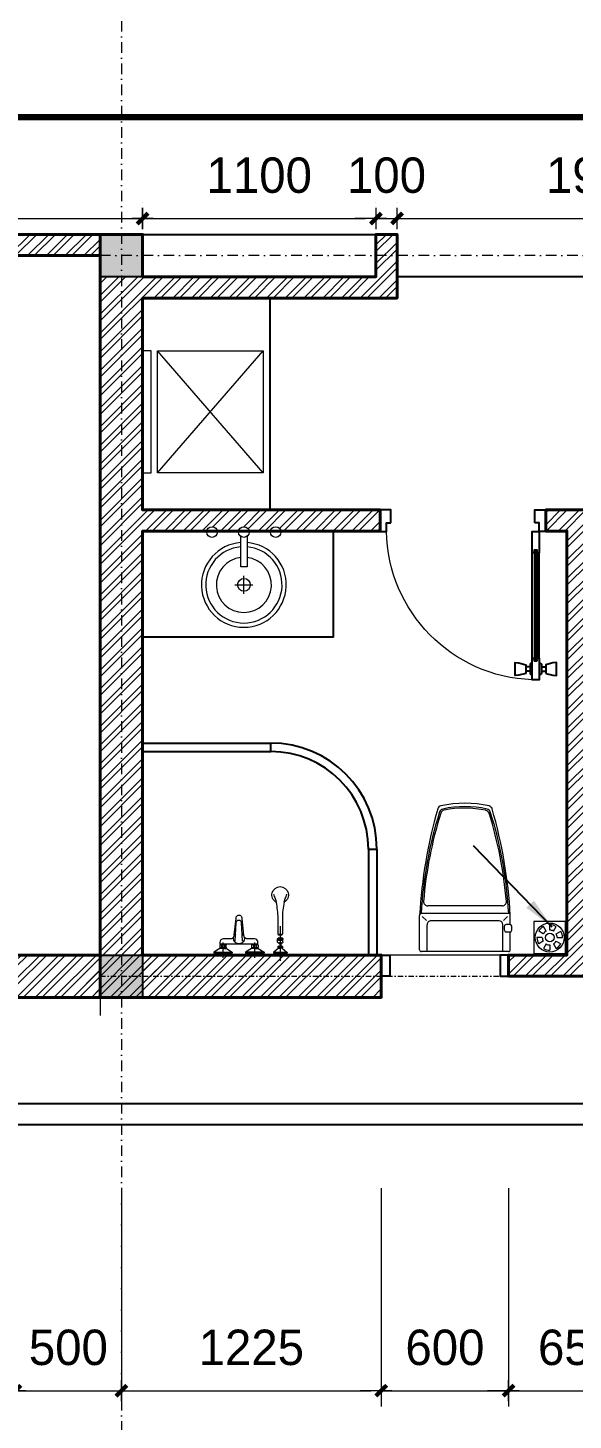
# Model space of a CAD drawing. Header units: millimetres. Extents: x 615730 to 2792744, y 139412 to 597571.
# Drawn here: x 680834 to 683404, y 288317 to 294886 of the extents above; entities that cross this region are included whole.
import ezdxf

# ---------------------------------------------------------------- set-up
doc = ezdxf.new("R2010")
doc.units = ezdxf.units.MM
doc.header["$MEASUREMENT"] = 0
doc.header["$PDMODE"] = 34
doc.linetypes.add('DASHDOT', pattern=[1, 0.5, -0.25, 0, -0.25])
doc.linetypes.add('HIDDEN2', pattern=[0.1875, 0.125, -0.0625])
doc.layers.get('0').update_dxf_attribs({"lineweight": 5})
for name, color, linetype, lineweight in [('1', 1, 'Continuous', 40), ('1L', 1, 'Continuous', 9), ('AN_0.20', 2, 'Continuous', 20), ('AN_CUA', 51, 'Continuous', 15), ('net cat.', 1, 'Continuous', 35), ('NETNGOAITUONG', 1, 'Continuous', 40), ('TIM TRUC', 149, 'DASHDOT', 9), ('VATDUNG', 33, 'Continuous', 13), ('VLIEU', 250, 'Continuous', 9)]:
    doc.layers.add(name, color=color, linetype=linetype, lineweight=lineweight)
for name, color, linetype in [('CUA', 132, 'Continuous'), ('NET MANH', 252, 'Continuous'), ('NETCAT', 4, 'Continuous'), ('THBI-VS', 1, 'Continuous'), ('VL', 155, 'Continuous')]:
    doc.layers.add(name, color=color, linetype=linetype)
doc.styles.add('VN HELL-B', font='')
doc.styles.add('VNI-AVO', font='vni-roms.shx')
doc.styles.get('VN HELL-B').set_extended_font_data('VNI-Helve-Condense', bold=True)
doc.dimstyles.new('1-50b', dxfattribs={"dimtxt": 167, "dimasz": 50, "dimexe": 75, "dimexo": 150, "dimgap": 120, "dimtad": 1, "dimdec": 0, "dimzin": 12, "dimtxsty": 'VNI-AVO', "dimblk": ']', "dimcen": 0, "dimdle": 50, "dimclrd": 252, "dimclre": 252, "dimclrt": 2, "dimadec": 0, "dimazin": 0, "dimtfac": 1, "dimtdec": 0, "dimtix": 1, "dimtmove": 2, "dimatfit": 0, "dimldrblk": 'OPEN90', "dimfxl": 1, "dimlwd": -1, "dimlwe": -1, "dimarcsym": 0})
doc.dimstyles.new('LU-LD50', dxfattribs={"dimscale": 50, "dimtxt": 2, "dimasz": 3, "dimexe": 1.5, "dimexo": 1.5, "dimgap": 1, "dimtad": 1, "dimdec": 0, "dimzin": 0, "dimdsep": 46, "dimtxsty": 'VN HELL-B', "dimcen": 1, "dimdle": 1, "dimclrd": 256, "dimclre": 256, "dimclrt": 40, "dimadec": 0, "dimazin": 0, "dimtfac": 1, "dimtdec": 0, "dimtix": 1, "dimtmove": 2, "dimatfit": 3, "dimfxl": 2, "dimtolj": 1, "dimtzin": 0, "dimarcsym": 0})
pattern_1 = [(45, (0, 0), (-44.194174, 44.194174), []), (45, (0, 31.25), (-44.194174, 44.194174), [])]

# ---------------------------------------------------------------- blocks, each defined once
blk = doc.blocks.new('A$C15981CF1')
at = {"color": 8, "linetype": 'Continuous'}
for p, q in [((81, 101.2), (81, 598.8)), ((97.5, 611.2), (97.5, 88.8)), ((114.1, 101.2), (114.1, 598.7)), ((70.9, 60.7), (50.6, 60.7)), ((70.9, 40.5), (50.6, 40.5)), ((124.2, 60.7), (144.5, 60.7)), ((124.2, 40.5), (144.5, 40.5))]:
    blk.add_line(p, q, dxfattribs=at)
for points in [[(101.2, 740.5), (101.2, 801.3), (50.6, 801.3), (50.6, 700), (81, 700), (81, 740.5)], [(780, 740.5), (780, 801.3), (830.6, 801.3), (830.6, 700), (800.3, 700), (800.3, 740.5)], [(81, 598.8), (90.9, 598.8), (90.9, 611.2), (104.2, 611.2), (104.2, 598.7), (114.1, 598.7), (114.1, 700), (81, 700)], [(50.6, 30.4), (17.6, 21.8), (0, 20.2), (0, 81), (17.6, 79.4), (50.6, 70.9)], [(90.9, 88.8), (90.9, 101.2), (81, 101.2), (81, 0), (114.1, 0), (114.1, 101.3), (104.2, 101.3), (104.2, 88.8)], [(144.5, 30.4), (177.5, 21.8), (195.1, 20.2), (195.1, 81), (177.5, 79.4), (144.5, 70.9)]]:
    blk.add_lwpolyline(points, close=True, dxfattribs=at)
for points in [[(81, 78), (75.9, 78, 0.414214), (70.9, 72.9), (70.9, 29.7, 0.414214), (75.9, 24.6), (81, 24.6)], [(114.1, 78), (119.2, 78, -0.414214), (124.2, 72.9), (124.2, 29.7, -0.414214), (119.2, 24.6), (114.1, 24.6)]]:
    blk.add_lwpolyline(points, format="xyb", dxfattribs=at)
at = {"layer": '1L', "color": 8, "linetype": 'Continuous'}
for p, q in [((90.9, 611.2), (90.9, 88.8)), ((104.2, 611.2), (104.2, 88.8))]:
    blk.add_line(p, q, dxfattribs=at)
at = {"layer": '1L', "color": 8}
blk.add_arc((89.9, 710.1), 710.4, 271.94858, 359.18936, dxfattribs=at)
blk = doc.blocks.new('A$C1697067F')
at = {"layer": 'NETCAT', "color": 8, "linetype": 'Continuous'}
blk.add_blockref('A$C15981CF1', (0, 0), dxfattribs=at)
blk = doc.blocks.new('c2')
at = {"layer": 'VATDUNG'}
for p, q in [((-81319, -39599.8), (-81403.3, -39599.8)), ((-81361.1, -39557.6), (-81361.1, -39641.9))]:
    blk.add_line(p, q, dxfattribs=at)
blk.add_lwpolyline([(-81376.1, -39828.9), (-81376.1, -39684.4), (-81346.1, -39684.4), (-81346.1, -39828.9)], dxfattribs=at)
for centre, radius in [((-81361.1, -39599.8), 30), ((-81511.1, -39848.9), 25), ((-81361.1, -39848.9), 25), ((-81211.1, -39848.9), 25)]:
    blk.add_circle(centre, radius, dxfattribs=at)
for radius, start, end in [(200, 274.30122, 265.69878), (180, 274.78019, 265.21981), (130, 276.62581, 263.37419)]:
    blk.add_arc((-81361.1, -39599.8), radius, start, end, dxfattribs=at)
blk = doc.blocks.new('GA')
at = {"layer": 'VATDUNG', "ltscale": 3}
for p, q in [((-35.1, 0), (-60, 0)), ((-30.4, 17.5), (-52, 30)), ((-17.5, 30.4), (-30, 52)), ((0, 35.1), (0, 60)), ((17.5, 30.4), (30, 52)), ((30.4, 17.5), (52, 30)), ((-30.4, -17.5), (-52, -30)), ((-17.5, -30.4), (-30, -52)), ((0, -35.1), (0, -60)), ((17.5, -30.4), (30, -52)), ((30.4, -17.5), (52, -30)), ((35.1, 0), (60, 0))]:
    blk.add_line(p, q, dxfattribs=at)
blk.add_lwpolyline([(-75, -75), (75, -75), (75, 75), (-75, 75)], close=True, dxfattribs=at)
for radius in [68.4, 20.2]:
    blk.add_circle((0, 0), radius, dxfattribs=at)
for radius, start, end in [(60, 180, 210), (60, 120, 150), (35.1, 180, 210), (35.1, 120, 150), (60, 60, 90), (35.1, 60, 90), (35.1, 0, 30), (60, 0, 30), (60, 240, 270), (35.1, 240, 270), (35.1, 300, 330), (60, 300, 330)]:
    blk.add_arc((0, 0), radius, start, end, dxfattribs=at)
blk = doc.blocks.new('WC-P05')
at = {"layer": 'VATDUNG'}
for p, q in [((-202.4, 531.6), (-202.4, 439.1)), ((-192.4, 541.6), (262.6, 541.6)), ((-163.4, 541.6), (-163.4, 400.6)), ((233.6, 541.6), (233.6, 400.6)), ((272.6, 531.6), (272.6, 351.6)), ((-201.4, 439.1), (-180.4, 439.1)), ((-210.4, 430.1), (-210.4, 409.1)), ((-202.4, 400.1), (-202.4, 351.6)), ((-201.4, 400.1), (-180.4, 400.1)), ((-166.9, 378.6), (-188.2, 357.3)), ((-171.4, 430.1), (-171.4, 409.1)), ((-143.4, 380.6), (213.6, 380.6)), ((237.1, 378.6), (258.4, 357.3)), ((-192.4, 341.6), (262.6, 341.6)), ((-159.3, 302.6), (229.5, 302.6))]:
    blk.add_line(p, q, dxfattribs=at)
blk.add_lwpolyline([(-90.9, -221.9, 0.114547), (161, -222, 0.114547)], format="xyb", dxfattribs=at)
for centre, radius, start, end in [((-192.4, 531.6), 10, 90, 180), ((262.6, 531.6), 10, 0, 90), ((-201.4, 430.1), 9, 90, 180), ((-180.4, 430.1), 9, 0, 90), ((-201.4, 409.1), 9, 180, 270), ((-180.4, 409.1), 9, 270, 0), ((-143.4, 400.6), 20, 180, 270), ((213.6, 400.6), 20, 270, 0), ((2308.9, 492.3), 2515.2, 183.20675, 196.12415), ((-192.4, 351.6), 10, 180, 270), ((1906, 447.2), 2102.6, 182.87428, 197.65536), ((-159.3, 280.1), 22.5, 90, 184.62462), ((-1835.8, 447.2), 2102.6, 342.34464, 357.12572), ((-2238.7, 492.3), 2515.2, 343.87268, 356.79325), ((229.5, 280.1), 22.5, 355.37538, 90), ((262.6, 351.6), 10, 270, 0), ((1905.9, 447.2), 2094.5, 184.62454, 197.52765), ((-1835.8, 447.2), 2094.6, 342.46396, 355.37538), ((-85.8, -199.9), 22.5, 196.12415, 256.89941), ((-76.1, -183.7), 22.5, 197.65536, 257.50587), ((-69.9, -176.8), 22.5, 197.52765, 258.10049), ((35.1, 318), 536.4, 257.50587, 282.49413), ((35.7, 324.3), 534.7, 258.10049, 281.73735), ((139.9, -177.1), 22.5, 281.73735, 342.46396), ((146.2, -183.7), 22.5, 282.49413, 342.34464), ((155.9, -200.1), 22.5, 283.03778, 343.87268)]:
    blk.add_arc(centre, radius, start, end, dxfattribs=at)
blk = doc.blocks.new('vtt2')
at = {"layer": 'VATDUNG'}
for p, q in [((-10.1, 0), (10.1, 0)), ((10.1, 0), (10.1, -10.1)), ((139.9, 0), (139.9, -10.1)), ((160.1, 0), (139.9, 0)), ((-43.6, -15.6), (-43.6, -11)), ((-43.6, -11), (43.6, -11)), ((-15.7, -33.5), (-43.6, -15.6)), ((-43.6, -15.6), (43.6, -15.6)), ((0, -33.5), (-15.7, -33.5)), ((-14.8, -50.8), (-14.8, -38.7)), ((-13, -36.7), (-13.6, -33.5)), ((-12.8, -36.7), (-9.6, -36.7)), ((10.1, -10.1), (-10.1, -10.1)), ((-9.1, -55.9), (-9.1, -52.7)), ((-6.9, -52.1), (-6.9, -37.3)), ((-4.3, -36.7), (4.3, -36.7)), ((4.3, -52.8), (-4.3, -52.8)), ((0, -33.5), (15.7, -33.5)), ((6.9, -52.1), (6.9, -37.3)), ((9.1, -55.9), (9.1, -52.7)), ((9.6, -36.7), (12.8, -36.7)), ((12.8, -52.8), (9.6, -52.8)), ((13, -36.7), (13.6, -33.5)), ((14.8, -38.7), (14.8, -50.8)), ((15.7, -33.5), (43.6, -15.6)), ((43.6, -15.6), (43.6, -11)), ((106.4, -15.6), (106.4, -11)), ((193.6, -11), (106.4, -11)), ((134.3, -33.5), (106.4, -15.6)), ((193.6, -15.6), (106.4, -15.6)), ((150, -33.5), (134.3, -33.5)), ((135.2, -38.7), (135.2, -50.8)), ((137, -36.7), (136.4, -33.5)), ((140.4, -36.7), (137.2, -36.7)), ((137.2, -52.8), (140.4, -52.8)), ((139.9, -10.1), (160.1, -10.1)), ((140.9, -55.9), (140.9, -52.7)), ((143.1, -52.1), (143.1, -37.3)), ((154.3, -36.7), (145.7, -36.7)), ((145.7, -52.8), (154.3, -52.8)), ((150, -33.5), (165.7, -33.5)), ((156.9, -52.1), (156.9, -37.3)), ((159.1, -55.9), (159.1, -52.7)), ((162.8, -36.7), (159.6, -36.7)), ((163, -36.7), (163.6, -33.5)), ((164.8, -50.8), (164.8, -38.7)), ((165.7, -33.5), (193.6, -15.6)), ((193.6, -15.6), (193.6, -11)), ((237.1, -15.3), (237.1, -11)), ((301.9, -11), (237.1, -11)), ((260.9, -34.8), (237.1, -15.3)), ((301.9, -15.3), (237.1, -15.3)), ((257, -65), (257, -78.4)), ((280.5, -36.6), (258.5, -36.6)), ((258.5, -43.3), (258.5, -36.6)), ((258.5, -43.3), (280.5, -43.3)), ((260.9, -34.8), (269.5, -34.8)), ((260.9, -45.1), (269.5, -45.1)), ((265.7, -59.9), (267.2, -47.3)), ((278.1, -34.8), (269.5, -34.8)), ((278.1, -45.1), (269.5, -45.1)), ((273.3, -59.9), (271.8, -47.3)), ((278.1, -34.8), (301.9, -15.3)), ((280.5, -43.3), (280.5, -36.6)), ((282, -65), (282, -78.4)), ((301.9, -15.3), (301.9, -11)), ((57.9, -68.1), (62.6, -155.9)), ((92.1, -68.1), (87.4, -155.9))]:
    blk.add_line(p, q, dxfattribs=at)
at = {"layer": 'VATDUNG', "linetype": 'Continuous'}
for p, q in [((0, 10.9), (0, -62.4)), ((150, 10.9), (150, -62.4)), ((269.5, -138.3), (269.5, 24)), ((259.5, -43.3), (259.5, -36.6)), ((260.5, -43.3), (260.5, -36.6)), ((261.5, -43.3), (261.5, -36.6)), ((262.5, -43.3), (262.5, -36.6)), ((263.5, -43.3), (263.5, -36.6)), ((264.5, -43.3), (264.5, -36.6)), ((265.5, -43.3), (265.5, -36.6)), ((266.5, -43.3), (266.5, -36.6)), ((267.5, -43.3), (267.5, -36.6)), ((268.5, -43.3), (268.5, -36.6)), ((269.5, -43.3), (269.5, -36.6)), ((270.5, -43.3), (270.5, -36.6)), ((271.5, -43.3), (271.5, -36.6)), ((272.5, -43.3), (272.5, -36.6)), ((273.5, -43.3), (273.5, -36.6)), ((274.5, -43.3), (274.5, -36.6)), ((275.5, -43.3), (275.5, -36.6)), ((276.5, -43.3), (276.5, -36.6)), ((277.5, -43.3), (277.5, -36.6)), ((278.5, -43.3), (278.5, -36.6)), ((279.5, -43.3), (279.5, -36.6)), ((262.9, -85.1), (262.9, -73.3)), ((276.1, -85.1), (276.1, -73.3))]:
    blk.add_line(p, q, dxfattribs=at)
at = {"layer": 'VATDUNG'}
for points in [[(-10.1, -10.1), (-10.1, 0)], [(160.1, -10.1), (160.1, 0)]]:
    blk.add_lwpolyline(points, dxfattribs=at)
for points in [[(-9.6, -52.8), (-12.8, -52.8, -0.414214), (-14.8, -50.8)], [(52.9, -94.7, -0.076151), (50, -87.5, 0.253452), (33.2, -78.4), (1.3, -78.4, -0.414214), (-14.7, -62.4), (-14.7, -55.9), (164.7, -55.9), (164.7, -62.4, -0.414214), (148.7, -78.4), (116.8, -78.4, 0.253452), (100, -87.5, -0.076151), (97.1, -94.7)], [(159.6, -52.8), (162.8, -52.8, 0.414214), (164.8, -50.8)], [(266, -57.5, 0.018576), (264.5, -57.8, 0.076901), (260.7, -59.4, 0.107156), (257.9, -62.2, 0.146395), (257, -65, 0.146395)], [(282, -65, 0.146395), (281.1, -62.2, 0.107156), (278.3, -59.4, 0.076901), (274.5, -57.8, 0.018576), (273, -57.5, 0.063925)], [(53.1, -96.3), (61.4, -174.7, 1.184895), (88.6, -174.7), (97, -94.9)], [(261.6, -99.8, 0.24616), (259.5, -102.6), (259.5, -176.9, -0.04738), (251, -252.2, 3.957386), (288, -252.2, -0.04738), (279.5, -176.9), (279.5, -102.6, 0.182299), (278.2, -100.3, 0.036518), (277.4, -96.9, 0.144549), (261.6, -96.9, 0.036518), (260.8, -100.3)], [(269.5, -70.5, 0.063925), (264.5, -71.2, 0.076901), (260.7, -72.8, 0.107156), (257.9, -75.6, 0.146395), (257, -78.4, 0.146395), (257.9, -81.2, 0.107156), (260.7, -83.9, 0.045668), (262.9, -85.1, 0.063925)], [(276.1, -85.1, 0.045668), (278.3, -83.9, 0.107156), (281.1, -81.2, 0.146395), (282, -78.4, 0.146395), (281.1, -75.6, 0.107156), (278.3, -72.8, 0.076901), (274.5, -71.2, 0.063925), (269.5, -70.5, 0.063925)]]:
    blk.add_lwpolyline(points, format="xyb", dxfattribs=at)
at = {"layer": 'VATDUNG', "linetype": 'Continuous'}
for points in [[(269.5, -72, 0.063925), (264.9, -72.6, 0.076901), (261.5, -74.1, 0.107156), (259.1, -76.4, 0.146395), (258.5, -78.4, 0.146395), (259.1, -80.3, 0.107156), (261.5, -82.7, 0.033209), (262.9, -83.4, 0.063925)], [(276.1, -83.4, 0.033209), (277.5, -82.7, 0.107156), (279.9, -80.3, 0.146395), (280.5, -78.4, 0.146395), (279.9, -76.4, 0.107156), (277.5, -74.1, 0.076901), (274.1, -72.6, 0.063925), (269.5, -72, 0.063925)]]:
    blk.add_lwpolyline(points, format="xyb", dxfattribs=at)
at = {"layer": 'VATDUNG'}
for centre, radius, start, end in [((-12.8, -38.7), 2, 90, 180), ((-22.8, -97.2), 61.9, 75.17338, 77.7048), ((-22.8, 7.7), 61.9, 282.2952, 284.82662), ((8.9, -97.2), 61.9, 102.2952, 104.82662), ((8.9, 7.7), 61.9, 255.17338, 257.7048), ((-8.9, -97.2), 61.9, 75.17338, 77.7048), ((-8.9, 7.7), 61.9, 282.2952, 284.82662), ((22.8, -97.2), 61.9, 102.2952, 104.82662), ((22.8, 7.7), 61.9, 255.17338, 257.7048), ((12.8, -38.7), 2, 0, 90), ((12.8, -50.8), 2, 270, 0), ((75, -81.6), 25.7, 346.81476, 193.18524), ((137.2, -38.7), 2, 90, 180), ((137.2, -50.8), 2, 180, 270), ((127.2, -97.2), 61.9, 75.17338, 77.7048), ((127.2, 7.7), 61.9, 282.2952, 284.82662), ((158.9, -97.2), 61.9, 102.2952, 104.82662), ((158.9, 7.7), 61.9, 255.17338, 257.7048), ((141.1, -97.2), 61.9, 75.17338, 77.7048), ((141.1, 7.7), 61.9, 282.2952, 284.82662), ((172.8, -97.2), 61.9, 102.2952, 104.82662), ((172.8, 7.7), 61.9, 255.17338, 257.7048), ((162.8, -38.7), 2, 0, 90), ((261.3, -36.3), 1.64, 104.04866, 187.50649), ((261.3, -43.6), 1.64, 172.49351, 255.95134), ((269.1, -43.3), 4.42, 204.18155, 274.5789), ((268, -60.2), 2.4, 173.05359, 247.30921), ((269.5, -56.7), 6.2, 247.30921, 292.69079), ((269.9, -43.3), 4.42, 265.4211, 335.81845), ((271, -60.2), 2.4, 292.69079, 6.94641), ((277.7, -36.3), 1.64, 352.49351, 75.95134), ((277.7, -43.6), 1.64, 284.04866, 7.50649), ((75, -81.6), 25.7, 210.60404, 233.59857), ((33.2, -98.4), 20, 6.01469, 10.67815), ((75, -81.6), 25.7, 306.40143, 329.39596), ((116.8, -98.4), 20, 169.32185, 173.98531), ((269.5, -126.6), 28, 73.54982, 106.45018), ((275.8, -103.2), 3.78, 49.83614, 63.82585), ((75, -155.3), 12.4, 183.07101, 356.92899), ((31.2, -193.6), 227.5, 340.69292, 344.59806), ((-141.1, -169.6), 400.7, 347.84108, 348.1128), ((680.1, -169.6), 400.7, 191.8872, 192.15892), ((507.8, -193.6), 227.5, 195.40194, 199.30708), ((-23251, 9104.2), 25297.4, 338.19981, 338.25273), ((23790, 9104.2), 25297.4, 201.74727, 201.80019)]:
    blk.add_arc(centre, radius, start, end, dxfattribs=at)
blk = doc.blocks.new(']')
for p, q in [((1, 0), (-1, 0)), ((0, 1), (0, -1))]:
    blk.add_line(p, q)
at = {"color": 9, "const_width": 0.4}
blk.add_lwpolyline([(-0.51, -0.51), (0.51, 0.51)], dxfattribs=at)
blk = doc.blocks.new('*D1275')
at = {"layer": 'DEFPOINTS', "color": 0, "ltscale": 10, "transparency": 16777216}
for p in [(681374.9, 293986.6), (678875.1, 293911.6), (681374.9, 293911.6)]:
    blk.add_point(p, dxfattribs=at)
at = {"layer": 'VLIEU', "color": 252, "ltscale": 10, "transparency": 16777216}
for p, q in [((678875.1, 294061.6), (678875.1, 294061.6)), ((681374.9, 294061.6), (681374.9, 294061.6)), ((678925.1, 293986.6), (681324.9, 293986.6))]:
    blk.add_line(p, q, dxfattribs=at)
at = {"layer": 'VLIEU', "color": 252, "ltscale": 10, "transparency": 16777216, "xscale": 50, "yscale": 50, "zscale": 50, "rotation": 180}
blk.add_blockref(']', (678875.1, 293986.6), dxfattribs=at)
at = {"layer": 'VLIEU', "color": 252, "ltscale": 10, "transparency": 16777216, "xscale": 50, "yscale": 50, "zscale": 50}
blk.add_blockref(']', (681374.9, 293986.6), dxfattribs=at)
at = {"layer": 'VLIEU', "color": 2, "ltscale": 10, "transparency": 16777216, "insert": (680125, 294190.1), "char_height": 167, "attachment_point": 5, "style": 'VNI-AVO'}
blk.add_mtext('2500', dxfattribs=at)
blk = doc.blocks.new('_Open90')
at = {"color": 0, "linetype": 'ByBlock', "lineweight": -2}
for p, q in [((0, 0), (-1, 0)), ((-0.5, 0.5), (0, 0)), ((0, 0), (-0.5, -0.5))]:
    blk.add_line(p, q, dxfattribs=at)
blk = doc.blocks.new('*D1276')
at = {"layer": 'DEFPOINTS', "color": 0, "ltscale": 10, "transparency": 16777216}
for p in [(682474.5, 293986.6), (681374.9, 293911.6), (682474.5, 293911.6)]:
    blk.add_point(p, dxfattribs=at)
at = {"layer": 'VLIEU', "color": 252, "ltscale": 10, "transparency": 16777216}
for p, q in [((681374.9, 294061.6), (681374.9, 294061.6)), ((682474.5, 294061.6), (682474.5, 294061.6)), ((681424.9, 293986.6), (682424.5, 293986.6))]:
    blk.add_line(p, q, dxfattribs=at)
at = {"layer": 'VLIEU', "color": 252, "ltscale": 10, "transparency": 16777216, "xscale": 50, "yscale": 50, "zscale": 50, "rotation": 180}
blk.add_blockref(']', (681374.9, 293986.6), dxfattribs=at)
at = {"layer": 'VLIEU', "color": 252, "ltscale": 10, "transparency": 16777216, "xscale": 50, "yscale": 50, "zscale": 50}
blk.add_blockref(']', (682474.5, 293986.6), dxfattribs=at)
at = {"layer": 'VLIEU', "color": 2, "ltscale": 10, "transparency": 16777216, "insert": (681924.7, 294190.1), "char_height": 167, "attachment_point": 5, "style": 'VNI-AVO'}
blk.add_mtext('1100', dxfattribs=at)
blk = doc.blocks.new('*D1277')
at = {"layer": 'DEFPOINTS', "color": 0, "ltscale": 10, "transparency": 16777216}
for p in [(682574.5, 293986.6), (682474.5, 293911.6), (682574.5, 293911.6)]:
    blk.add_point(p, dxfattribs=at)
at = {"layer": 'VLIEU', "color": 252, "ltscale": 10, "transparency": 16777216}
for p, q in [((682474.5, 294061.6), (682474.5, 294061.6)), ((682574.5, 294061.6), (682574.5, 294061.6)), ((682424.5, 293986.6), (682374.5, 293986.6)), ((682474.5, 293986.6), (682574.5, 293986.6)), ((682624.5, 293986.6), (682674.5, 293986.6))]:
    blk.add_line(p, q, dxfattribs=at)
at = {"layer": 'VLIEU', "color": 252, "ltscale": 10, "transparency": 16777216, "xscale": 50, "yscale": 50, "zscale": 50}
blk.add_blockref(']', (682474.5, 293986.6), dxfattribs=at)
at = {"layer": 'VLIEU', "color": 252, "ltscale": 10, "transparency": 16777216, "xscale": 50, "yscale": 50, "zscale": 50, "rotation": 180}
blk.add_blockref(']', (682574.5, 293986.6), dxfattribs=at)
at = {"layer": 'VLIEU', "color": 2, "ltscale": 10, "transparency": 16777216, "insert": (682524.5, 294190.1), "char_height": 167, "attachment_point": 5, "style": 'VNI-AVO'}
blk.add_mtext('100', dxfattribs=at)
blk = doc.blocks.new('*D1278')
at = {"layer": 'DEFPOINTS', "color": 0, "ltscale": 10, "transparency": 16777216}
for p in [(684474.9, 293986.6), (682574.5, 293911.6), (684474.9, 293911.4)]:
    blk.add_point(p, dxfattribs=at)
at = {"layer": 'VLIEU', "color": 252, "ltscale": 10, "transparency": 16777216}
for p, q in [((682574.5, 294061.6), (682574.5, 294061.6)), ((684474.9, 294061.4), (684474.9, 294061.6)), ((682624.5, 293986.6), (684424.9, 293986.6))]:
    blk.add_line(p, q, dxfattribs=at)
at = {"layer": 'VLIEU', "color": 252, "ltscale": 10, "transparency": 16777216, "xscale": 50, "yscale": 50, "zscale": 50, "rotation": 180}
blk.add_blockref(']', (682574.5, 293986.6), dxfattribs=at)
at = {"layer": 'VLIEU', "color": 252, "ltscale": 10, "transparency": 16777216, "xscale": 50, "yscale": 50, "zscale": 50}
blk.add_blockref(']', (684474.9, 293986.6), dxfattribs=at)
at = {"layer": 'VLIEU', "color": 2, "ltscale": 10, "transparency": 16777216, "insert": (683524.7, 294190.1), "char_height": 167, "attachment_point": 5, "style": 'VNI-AVO'}
blk.add_mtext('1900', dxfattribs=at)
blk = doc.blocks.new('*D1281')
at = {"layer": 'DEFPOINTS', "color": 0, "ltscale": 10, "transparency": 16777216}
for p in [(680774.9, 289561.6), (681274.9, 289561.6), (681274.9, 288455.8)]:
    blk.add_point(p, dxfattribs=at)
at = {"layer": 'VLIEU', "color": 252, "ltscale": 10, "transparency": 16777216}
for p, q in [((680774.9, 289411.6), (680774.9, 288380.8)), ((681274.9, 289411.6), (681274.9, 288380.8)), ((680724.9, 288455.8), (680674.9, 288455.8)), ((680774.9, 288455.8), (681274.9, 288455.8)), ((681324.9, 288455.8), (681374.9, 288455.8))]:
    blk.add_line(p, q, dxfattribs=at)
at = {"layer": 'VLIEU', "color": 252, "ltscale": 10, "transparency": 16777216, "xscale": 50, "yscale": 50, "zscale": 50}
blk.add_blockref(']', (680774.9, 288455.8), dxfattribs=at)
at = {"layer": 'VLIEU', "color": 252, "ltscale": 10, "transparency": 16777216, "xscale": 50, "yscale": 50, "zscale": 50, "rotation": 180}
blk.add_blockref(']', (681274.9, 288455.8), dxfattribs=at)
at = {"layer": 'VLIEU', "color": 2, "ltscale": 10, "transparency": 16777216, "insert": (681024.9, 288659.3), "char_height": 167, "attachment_point": 5, "style": 'VNI-AVO'}
blk.add_mtext('500', dxfattribs=at)
blk = doc.blocks.new('*D1282')
at = {"layer": 'DEFPOINTS', "color": 0, "ltscale": 10, "transparency": 16777216}
for p in [(681274.9, 289561.6), (682499.9, 289561.6), (682499.9, 288455.8)]:
    blk.add_point(p, dxfattribs=at)
at = {"layer": 'VLIEU', "color": 252, "ltscale": 10, "transparency": 16777216}
for p, q in [((681274.9, 289411.6), (681274.9, 288380.8)), ((682499.9, 289411.6), (682499.9, 288380.8)), ((681324.9, 288455.8), (682449.9, 288455.8))]:
    blk.add_line(p, q, dxfattribs=at)
at = {"layer": 'VLIEU', "color": 252, "ltscale": 10, "transparency": 16777216, "xscale": 50, "yscale": 50, "zscale": 50, "rotation": 180}
blk.add_blockref(']', (681274.9, 288455.8), dxfattribs=at)
at = {"layer": 'VLIEU', "color": 252, "ltscale": 10, "transparency": 16777216, "xscale": 50, "yscale": 50, "zscale": 50}
blk.add_blockref(']', (682499.9, 288455.8), dxfattribs=at)
at = {"layer": 'VLIEU', "color": 2, "ltscale": 10, "transparency": 16777216, "insert": (681887.4, 288659.3), "char_height": 167, "attachment_point": 5, "style": 'VNI-AVO'}
blk.add_mtext('1225', dxfattribs=at)
blk = doc.blocks.new('*D1283')
at = {"layer": 'DEFPOINTS', "color": 0, "ltscale": 10, "transparency": 16777216}
for p in [(682499.9, 289561.6), (683099.9, 289561.6), (683099.9, 288455.8)]:
    blk.add_point(p, dxfattribs=at)
at = {"layer": 'VLIEU', "color": 252, "ltscale": 10, "transparency": 16777216}
for p, q in [((682499.9, 289411.6), (682499.9, 288380.8)), ((683099.9, 289411.6), (683099.9, 288380.8)), ((682449.9, 288455.8), (682399.9, 288455.8)), ((682499.9, 288455.8), (683099.9, 288455.8)), ((683149.9, 288455.8), (683199.9, 288455.8))]:
    blk.add_line(p, q, dxfattribs=at)
at = {"layer": 'VLIEU', "color": 252, "ltscale": 10, "transparency": 16777216, "xscale": 50, "yscale": 50, "zscale": 50}
blk.add_blockref(']', (682499.9, 288455.8), dxfattribs=at)
at = {"layer": 'VLIEU', "color": 252, "ltscale": 10, "transparency": 16777216, "xscale": 50, "yscale": 50, "zscale": 50, "rotation": 180}
blk.add_blockref(']', (683099.9, 288455.8), dxfattribs=at)
at = {"layer": 'VLIEU', "color": 2, "ltscale": 10, "transparency": 16777216, "insert": (682799.9, 288659.3), "char_height": 167, "attachment_point": 5, "style": 'VNI-AVO'}
blk.add_mtext('600', dxfattribs=at)
blk = doc.blocks.new('*D1284')
at = {"layer": 'DEFPOINTS', "color": 0, "ltscale": 10, "transparency": 16777216}
for p in [(683099.9, 289561.6), (683749.9, 289561.6), (683749.9, 288455.8)]:
    blk.add_point(p, dxfattribs=at)
at = {"layer": 'VLIEU', "color": 252, "ltscale": 10, "transparency": 16777216}
for p, q in [((683099.9, 289411.6), (683099.9, 288380.8)), ((683749.9, 289411.6), (683749.9, 288380.8)), ((683049.9, 288455.8), (682999.9, 288455.8)), ((683099.9, 288455.8), (683749.9, 288455.8)), ((683799.9, 288455.8), (683849.9, 288455.8))]:
    blk.add_line(p, q, dxfattribs=at)
at = {"layer": 'VLIEU', "color": 252, "ltscale": 10, "transparency": 16777216, "xscale": 50, "yscale": 50, "zscale": 50}
blk.add_blockref(']', (683099.9, 288455.8), dxfattribs=at)
at = {"layer": 'VLIEU', "color": 252, "ltscale": 10, "transparency": 16777216, "xscale": 50, "yscale": 50, "zscale": 50, "rotation": 180}
blk.add_blockref(']', (683749.9, 288455.8), dxfattribs=at)
at = {"layer": 'VLIEU', "color": 2, "ltscale": 10, "transparency": 16777216, "insert": (683424.9, 288659.3), "char_height": 167, "attachment_point": 5, "style": 'VNI-AVO'}
blk.add_mtext('650', dxfattribs=at)

msp = doc.modelspace()

# ---------------------------------------------------------------- hatches: boundary and pattern name
at = {"layer": 'VLIEU', "ltscale": 10}
h = msp.add_hatch(dxfattribs=at)
h.set_pattern_fill('STEEL', color=256, scale=500, style=0)
h.set_pattern_definition(pattern_1)
h.paths.add_polyline_path([(681174.9, 293911.6), (678875.1, 293911.6), (678875.1, 293811.6), (681174.9, 293811.6)])
h.paths.add_polyline_path([(681374.9, 293611.6), (682574.5, 293611.6), (682574.5, 293911.6), (682474.5, 293911.6), (682474.5, 293711.6), (681374.9, 293711.6), (681374.9, 293711.6), (681174.9, 293711.6), (681174.9, 290511.6), (680774.9, 290511.6), (680774.9, 290311.6), (682499.9, 290311.6), (682499.9, 290511.6), (681574.9, 290511.6), (681374.9, 290511.6), (681374.9, 292511.6), (681677.6, 292511.6, -0.84099), (681726.9, 292511.6), (681827.6, 292511.6, -0.84099), (681876.9, 292511.6), (681977.6, 292511.6, -0.84099), (682026.9, 292511.6), (682494.9, 292511.6), (682494.9, 292611.6), (681374.9, 292611.6), (681374.9, 292786.8), (681374.9, 292786.8), (681374.9, 293362.8), (681374.9, 293362.8)])
h = msp.add_hatch(dxfattribs=at)
h.set_pattern_fill('STEEL', color=256, scale=500, style=0)
h.set_pattern_definition(pattern_1)
h.paths.add_polyline_path([(683474.9, 291812.6), (683474.9, 292511.6), (683574.9, 292511.6), (683574.9, 292611.6), (683374.9, 292611.6), (683274.9, 292611.6), (683274.9, 292511.6), (683374.9, 292511.6), (683374.9, 290511.6), (683099.9, 290511.6), (683099.9, 290411.6), (683749.9, 290411.6), (683749.9, 290511.6), (683474.9, 290511.6), (683474.9, 291356.1), (683474.5, 291356.1), (683474.5, 291420.9), (683474.9, 291420.9), (683474.9, 291464.5), (683474.5, 291464.5), (683474.5, 291497.9), (683463.6, 291497.9), (683463.6, 291518.1), (683474.5, 291518.1), (683474.5, 291551.6), (683474.9, 291551.6), (683474.9, 291614.5), (683474.5, 291614.5), (683474.5, 291647.9), (683463.6, 291647.9), (683463.6, 291668.1), (683474.5, 291668.1), (683474.5, 291701.6), (683474.9, 291701.6)])
h.paths.add_polyline_path([(684674.9, 292711.6), (684574.9, 292711.6), (684574.9, 292611.6), (684354.9, 292611.6), (684354.9, 292511.6), (684474.9, 292511.6), (684474.9, 290511.6), (684674.9, 290511.6)])
h = msp.add_hatch(dxfattribs=at)
h.set_pattern_fill('STEEL', color=256, scale=500, style=0)
h.set_pattern_definition(pattern_1)
h.paths.add_polyline_path([(682499.9, 290511.6), (681914.1, 290511.6), (681914.1, 290508.8), (681893.9, 290508.8), (681893.9, 290511.6), (681764.1, 290511.6), (681764.1, 290508.8), (681743.9, 290508.8), (681743.9, 290511.6), (681574.9, 290511.6), (681374.9, 290511.6), (681374.9, 290311.6), (682499.9, 290311.6)])
h.paths.add_polyline_path([(681174.9, 290511.6), (680774.9, 290511.6), (680774.9, 290414.6), (680774.9, 290414.6), (680774.9, 290311.6), (681174.9, 290311.6)])

# ---------------------------------------------------------------- linework, layer by layer
at = {"layer": 'AN_CUA', "ltscale": 2}
for p, q in [((683059.9, 290511.6), (682539.9, 290511.6)), ((683059.9, 290510.6), (682539.9, 290510.6))]:
    msp.add_line(p, q, dxfattribs=at)
at = {"layer": 'CUA', "color": 3}
for points in [[(682499.9, 290511.6), (682539.9, 290511.6), (682539.9, 290411.6), (682499.9, 290411.6)], [(683099.9, 290511.6), (683059.9, 290511.6), (683059.9, 290411.6), (683099.9, 290411.6)]]:
    msp.add_lwpolyline(points, close=True, dxfattribs=at)
at = {"layer": 'net cat.', "color": 6, "linetype": 'HIDDEN2', "ltscale": 5000}
msp.add_line((673341.8, 294464.4), (687013.6, 294464.4), dxfattribs=at)
at = {"layer": 'net cat.', "color": 6, "linetype": 'HIDDEN2', "ltscale": 5000, "const_width": 30}
msp.add_lwpolyline([(661179.7, 296211.6), (673341.8, 296211.6), (673341.8, 294464.4), (687013.6, 294464.4)], dxfattribs=at)
at = {"layer": 'NET MANH'}
for points in [[(681174.9, 293911.6), (681374.9, 293911.6), (681374.9, 293711.6), (681174.9, 293711.6)], [(681174.9, 290511.6), (681374.9, 290511.6), (681374.9, 290311.6), (681174.9, 290311.6)]]:
    msp.add_lwpolyline(points, close=True, dxfattribs=at)
for points in [[(681174.9, 293711.6), (681374.9, 293711.6), (681174.9, 293911.6), (681374.9, 293911.6)], [(681174.9, 290311.6), (681374.9, 290311.6), (681174.9, 290511.6), (681374.9, 290511.6)]]:
    msp.add_solid(points, dxfattribs=at)
at = {"layer": 'NETNGOAITUONG'}
for p, q in [((681174.9, 293911.6), (681174.9, 293711.6)), ((681374.9, 292511.6), (681374.9, 290511.6)), ((681174.9, 290511.6), (681174.9, 290311.6)), ((682499.9, 290511.6), (682499.9, 290411.6))]:
    msp.add_line(p, q, dxfattribs=at)
for points in [[(680774.9, 290311.6), (682499.9, 290311.6), (682499.9, 290311.6), (682499.9, 290311.6), (682499.9, 290311.6), (682499.9, 290311.6), (682499.9, 290511.6), (681574.9, 290511.6), (681374.9, 290511.6), (681374.9, 292511.6), (682494.9, 292511.6), (682494.9, 292611.6), (681374.9, 292611.6), (681374.9, 293611.6), (682574.5, 293611.6), (682574.5, 293911.6), (682474.5, 293911.6), (682474.5, 293711.6), (681374.9, 293711.6), (681374.9, 293911.6), (678875.1, 293911.6)], [(678875.1, 293811.6), (681174.9, 293811.6), (681174.9, 290511.6), (680774.9, 290511.6)], [(683099.9, 290411.6), (683749.9, 290411.6), (683749.9, 290511.6), (683474.9, 290511.6), (683474.9, 291812.6), (683474.9, 291812.6), (683474.9, 292511.6), (683474.9, 292511.6), (683474.9, 292511.6), (683574.9, 292511.6), (683574.9, 292611.6), (683374.9, 292611.6), (683374.9, 292611.6), (683274.9, 292611.6), (683274.9, 292511.6), (683374.9, 292511.6), (683374.9, 290511.6), (683099.9, 290511.6), (683099.9, 290411.6)]]:
    msp.add_lwpolyline(points, dxfattribs=at)
at = {"layer": 'TIM TRUC', "ltscale": 100}
for p, q in [((681274.9, 302326.1), (681274.9, 287814.8)), ((686529.1, 293811.6), (673775.1, 293811.6))]:
    msp.add_line(p, q, dxfattribs=at)
at = {"layer": 'TIM TRUC', "ltscale": 50}
msp.add_line((681174.9, 290411.6), (686129.9, 290411.6), dxfattribs=at)
at = {"layer": 'VATDUNG'}
for p, q in [((681943.9, 292786.8), (681444.9, 293362.8)), ((681444.9, 292786.8), (681943.9, 293362.8))]:
    msp.add_line(p, q, dxfattribs=at)
for points in [[(681414.9, 292786.8), (681414.9, 293362.8), (681374.9, 293362.8), (681374.9, 292786.8)], [(681444.9, 292786.8), (681444.9, 293362.8), (681943.9, 293362.8), (681943.9, 292786.8)]]:
    msp.add_lwpolyline(points, close=True, dxfattribs=at)
at = {"layer": 'VL', "ltscale": 10}
for p, q in [((681374.9, 293911.6), (682474.5, 293911.6)), ((684474.9, 293711.6), (682574.5, 293711.6)), ((681974.7, 293611.6), (681974.7, 292611.6)), ((682273.9, 292011.6), (682273.9, 292512.2)), ((682273.9, 292011.6), (681374.9, 292011.6)), ((681374.9, 291511.6), (681979, 291511.6)), ((681979, 291471.6), (681979, 291511.6)), ((681374.9, 291471.6), (681979, 291471.6)), ((682439, 291011.6), (682439, 290511.6)), ((682439, 291011.6), (682479, 291011.6)), ((682479, 291011.6), (682479, 290511.6)), ((677875.1, 289811.6), (685765.9, 289811.6)), ((677875.1, 289711.6), (685761.4, 289711.6))]:
    msp.add_line(p, q, dxfattribs=at)
for radius in [500, 460]:
    msp.add_arc((681979, 291011.6), radius, 0, 90, dxfattribs=at)
at = {"layer": 'VLIEU', "ltscale": 10}
msp.add_line((681174.9, 290311.6, 280), (681174.9, 290226.1, 280), dxfattribs=at)

# ---------------------------------------------------------------- block references
at = {"layer": '1'}
msp.add_blockref('GA', (683293.9, 290594.1), dxfattribs=at)
at = {"layer": 'NETCAT', "linetype": 'Continuous', "xscale": -1}
msp.add_blockref('A$C1697067F', (683325.5, 291810.3), dxfattribs=at)
at = {"layer": 'THBI-VS', "rotation": 180}
msp.add_blockref('c2', (600491.1, 252658.4), dxfattribs=at)
at = {"layer": 'THBI-VS', "xscale": 0.9001512858085334, "yscale": 0.9001512858085334, "zscale": 0.9001512858085334, "rotation": 180}
msp.add_blockref('WC-P05', (682925.9, 291015.3), dxfattribs=at)
at = {"layer": 'THBI-VS', "xscale": -1, "rotation": 180}
msp.add_blockref('vtt2', (681754, 290508.8), dxfattribs=at)

# ---------------------------------------------------------------- dimensions: what is measured, and where the dimension line sits
at = {"layer": 'VLIEU', "ltscale": 10}
for base, p1, p2, picture, middle in [((681374.9, 293986.6), (678875.1, 293911.6), (681374.9, 293911.6), '*D1275', (680125, 294190.1)), ((682474.5, 293986.6), (681374.9, 293911.6), (682474.5, 293911.6), '*D1276', (681924.7, 294190.1)), ((682574.5, 293986.6), (682474.5, 293911.6), (682574.5, 293911.6), '*D1277', (682524.5, 294190.1)), ((684474.9, 293986.6), (682574.5, 293911.6), (684474.9, 293911.4), '*D1278', (683524.7, 294190.1)), ((681274.9, 288455.8), (680774.9, 289561.6), (681274.9, 289561.6), '*D1281', (681024.9, 288659.3)), ((682499.9, 288455.8), (681274.9, 289561.6), (682499.9, 289561.6), '*D1282', (681887.4, 288659.3)), ((683099.9, 288455.8), (682499.9, 289561.6), (683099.9, 289561.6), '*D1283', (682799.9, 288659.3)), ((683749.9, 288455.8), (683099.9, 289561.6), (683749.9, 289561.6), '*D1284', (683424.9, 288659.3))]:
    dim = msp.add_linear_dim(base=base, p1=p1, p2=p2, dimstyle='1-50b', override={"dimfxl": 2}, dxfattribs=at)
    dim.commit()
    dim.dimension.update_dxf_attribs({"geometry": picture, "text_midpoint": middle})

# ---------------------------------------------------------------- leaders
at = {"layer": 'AN_0.20'}
msp.add_leader([(683305.6, 290643.4), (682935.1, 291027.5)], dimstyle='LU-LD50', override={"dimgap": 1, "dimtad": 0}, dxfattribs=at)

doc.saveas('drawing.dxf')
